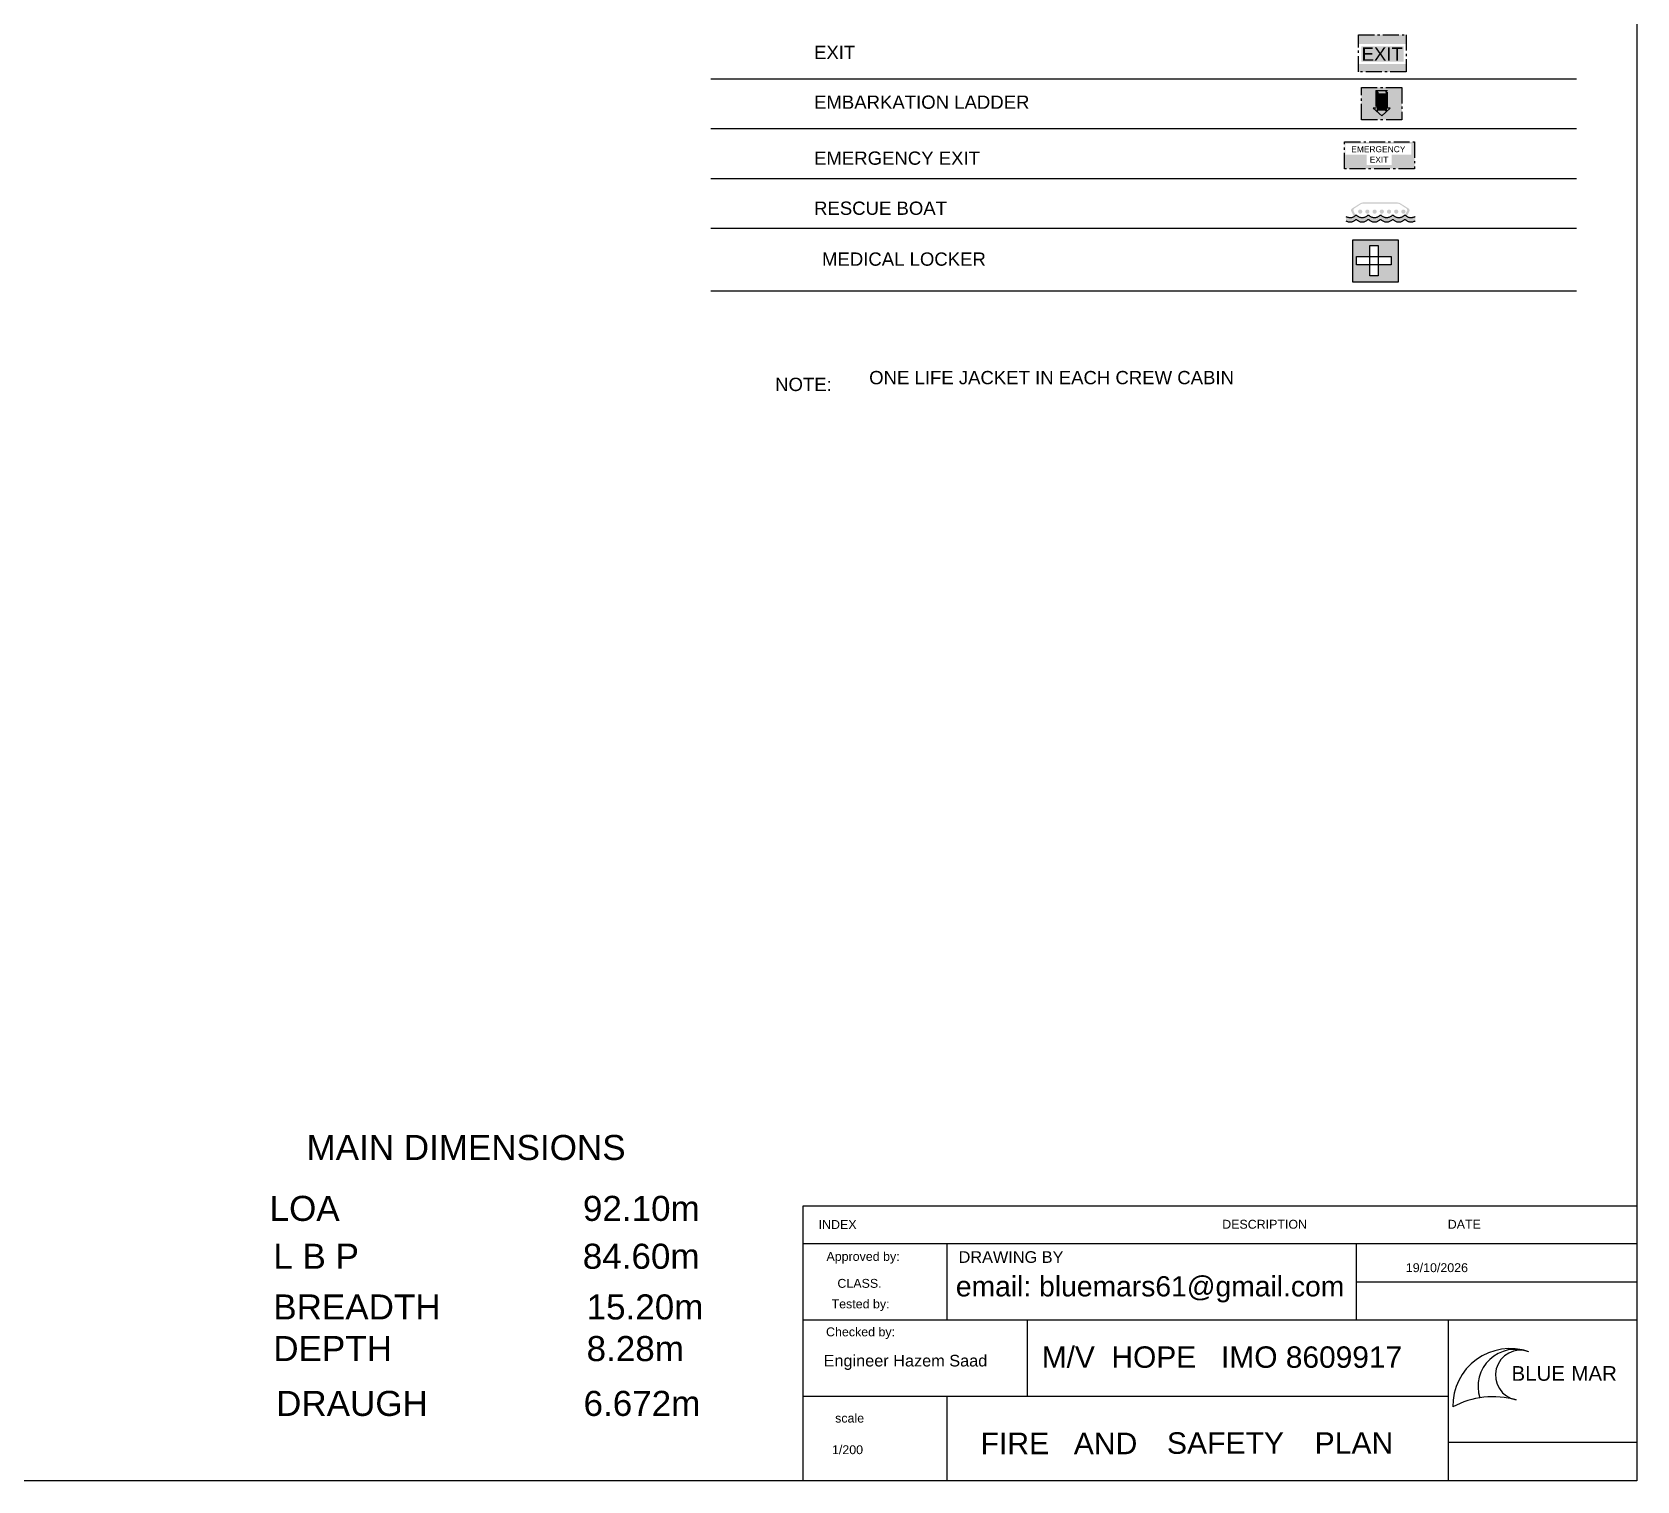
# Model space of a CAD drawing. Header units: metres. Extents: x -19 to 299, y -136 to 153.
# Drawn here: x 221 to 291.8, y -55.2 to 8.7 of the extents above; entities that cross this region are included whole.
import ezdxf

# ---------------------------------------------------------------- set-up
doc = ezdxf.new("R2010")
doc.units = ezdxf.units.M
doc.header["$LTSCALE"] = 0.2
doc.linetypes.add('CENTER', pattern=[5.08, 3.175, -0.635, 0.635, -0.635])
doc.linetypes.add('DASHDOT', pattern=[3.556, 2.54, -0.508, 0, -0.508])
for name, color, linetype in [('axe', 141, 'CENTER'), ('BLOCKS', 7, 'Continuous'), ('BORDER', 109, 'Continuous'), ('dotted', 140, 'DASHDOT'), ('FIRE LINE', 1, 'Continuous'), ('HATCH', 1, 'Continuous'), ('INER2', 151, 'Continuous'), ('out line', 230, 'Continuous'), ('VENT', 210, 'Continuous')]:
    doc.layers.add(name, color=color, linetype=linetype)
doc.styles.add('ARIAL', font='arial.ttf')

# ---------------------------------------------------------------- blocks, each defined once
blk = doc.blocks.new('BLUE MAR SHEET 1-200')
at = {"layer": 'BORDER'}
for points in [[(151.846, 10.454), (115.103, 10.454)], [(151.846, 8.772), (139.462, 8.772)]]:
    blk.add_lwpolyline(points, dxfattribs=at)
at = {"layer": 'INER2'}
for points in [[(151.846, 0.004), (-0.003, 0.004), (-0.003, 207.698), (151.846, 207.698), (151.846, 0.004)], [(147.075, 5.703), (146.783, 5.784), (146.483, 5.829), (146.181, 5.838), (145.879, 5.81), (145.583, 5.747), (145.296, 5.649), (145.023, 5.518), (144.768, 5.355), (144.534, 5.163), (144.325, 4.944), (144.143, 4.701), (143.992, 4.439), (143.873, 4.161), (143.788, 3.87), (143.738, 3.571), (143.724, 3.269)], [(147.075, 5.703), (146.854, 5.769), (146.627, 5.804), (146.396, 5.806), (146.168, 5.777), (145.946, 5.716), (145.735, 5.624), (145.538, 5.505), (145.36, 5.359), (145.204, 5.189), (145.073, 5), (144.97, 4.794), (144.896, 4.576), (144.853, 4.35), (144.843, 4.12), (144.864, 3.89), (144.917, 3.666)], [(147.075, 5.703), (146.854, 5.757), (146.627, 5.764), (146.403, 5.724), (146.192, 5.64), (146.004, 5.513), (145.845, 5.351), (145.722, 5.159), (145.642, 4.947), (145.608, 4.722), (145.62, 4.495), (145.678, 4.276), (145.781, 4.073), (145.922, 3.895), (146.098, 3.751), (146.299, 3.645), (146.518, 3.584)], [(146.518, 3.584), (146.343, 3.626), (146.167, 3.66), (145.989, 3.686), (145.81, 3.704), (145.63, 3.713), (145.45, 3.714), (145.271, 3.706), (145.091, 3.69), (144.913, 3.666), (144.736, 3.633), (144.561, 3.592), (144.388, 3.543), (144.218, 3.486), (144.05, 3.421), (143.885, 3.349), (143.724, 3.269)]]:
    blk.add_lwpolyline(points, dxfattribs=at)
at = {"layer": 'out line'}
for points in [[(115.082, 12.136), (151.846, 12.136), (151.846, 0.004), (115.082, 0.004), (115.082, 12.136)], [(151.846, 10.454), (115.103, 10.454)], [(121.415, 10.454), (121.415, 7.09)], [(139.462, 10.454), (139.462, 7.09)], [(151.846, 7.09), (115.103, 7.09)], [(124.956, 7.09), (124.956, 3.726)], [(143.517, 7.09), (143.517, 0.004)], [(135.99, 3.726), (115.103, 3.726)], [(143.517, 3.726), (115.103, 3.726)], [(121.415, 3.726), (121.415, 0.004)], [(151.846, 1.7), (143.517, 1.7)]]:
    blk.add_lwpolyline(points, dxfattribs=at)
at = {"layer": 'INER2', "style": 'ARIAL'}
for s, height, p in [('MAIN DIMENSIONS', 1.1055, (93.185, 14.155)), ('LOA                         92.10m', 1.1055, (91.558, 11.47)), ('L B P                       84.60m', 1.1055, (91.721, 9.359)), ('email: bluemars61@gmail.com', 0.89233, (121.816, 8.14)), ('BREADTH               15.20m', 1.1055, (91.721, 7.123)), ('DEPTH                    8.28m', 1.1055, (91.721, 5.288)), ('BLUE  ', 0.6465, (146.317, 4.42)), ('MAR', 0.6465, (148.957, 4.42)), ('DRAUGH                6.672m', 1.1055, (91.844, 2.869)), ('FIRE ', 0.9502, (122.907, 1.181)), (' AND', 0.9502, (126.648, 1.181)), (' SAFETY  ', 0.9502, (130.754, 1.198)), (' PLAN ', 0.9502, (137.268, 1.198))]:
    blk.add_text(s, height=height, dxfattribs=at).set_placement(p)
at = {"layer": 'out line', "style": 'ARIAL'}
for s, height, p in [('INDEX', 0.392, (115.766, 11.114)), ('DESCRIPTION ', 0.39195, (133.56, 11.126)), (' DATE', 0.392, (143.354, 11.126)), ('Approved by:', 0.39195, (116.112, 9.707)), ('DRAWING BY', 0.5135, (121.938, 9.62)), ('19/10/2026', 0.392, (141.658, 9.211)), ('CLASS. ', 0.392, (116.596, 8.52)), ('Tested by:', 0.392, (116.337, 7.614)), ('Checked by:', 0.39195, (116.093, 6.38)), ('M/V  HOPE   IMO 8609917', 0.94341, (125.603, 4.993)), (' Engineer Hazem Saad', 0.5135, (115.786, 5.05)), ('scale', 0.392, (116.494, 2.576)), ('1/200', 0.392, (116.355, 1.183))]:
    blk.add_text(s, height=height, dxfattribs=at).set_placement(p)
blk = doc.blocks.new('E')
at = {"layer": 'VENT'}
h = blk.add_hatch(color=3, dxfattribs=at)
h.paths.add_polyline_path([(-2246.679, -1010.437), (-2248.205, -1010.437), (-2248.205, -1011.626), (-2246.679, -1011.626)])
h.paths.add_polyline_path([(-2246.755, -1010.808), (-2246.755, -1011.3), (-2248.11, -1011.3), (-2248.11, -1010.808)])
h.paths.add_polyline_path([(-2248.21, -1011.373), (-2246.68, -1011.373), (-2246.68, -1010.736), (-2248.21, -1010.736)])
at = {"layer": 'dotted', "color": 6}
blk.add_lwpolyline([(-2248.203, -1010.436), (-2246.677, -1010.436), (-2246.677, -1011.625), (-2248.203, -1011.625)], close=True, dxfattribs=at)
at = {"layer": 'dotted', "color": 6, "style": 'ARIAL'}
blk.add_text('EXIT', height=0.4243, dxfattribs=at).set_placement((-2248.102, -1011.265))
blk = doc.blocks.new('FPR-EXIT')
at = {"layer": 'dotted', "color": 1, "xscale": 0.45989954711139, "yscale": 0.45989954711139}
blk.add_blockref('E', (1033.597, 464.973), dxfattribs=at)
blk = doc.blocks.new('LD')
at = {"layer": 'axe'}
h = blk.add_hatch(color=256, dxfattribs=at)
h.paths.add_polyline_path([(-2247.184, -1012.786), (-2247.272, -1012.786), (-2247.272, -1012.225), (-2247.646, -1012.225), (-2247.646, -1012.786), (-2247.734, -1012.786), (-2247.459, -1013.035)])
h.paths.add_polyline_path([(-2247.586, -1012.839), (-2247.586, -1012.866, -1), (-2247.616, -1012.866), (-2247.616, -1012.27, -1), (-2247.586, -1012.27), (-2247.586, -1012.33), (-2247.332, -1012.33), (-2247.332, -1012.27, -1), (-2247.302, -1012.27), (-2247.302, -1012.866, -1), (-2247.332, -1012.866), (-2247.332, -1012.839)])
at = {"layer": 'FIRE LINE'}
h = blk.add_hatch(color=255, dxfattribs=at)
h.paths.add_polyline_path([(-2247.332, -1012.809), (-2247.332, -1012.743), (-2247.586, -1012.743), (-2247.586, -1012.809)])
h.paths.add_polyline_path([(-2247.586, -1012.647), (-2247.586, -1012.713), (-2247.332, -1012.713), (-2247.332, -1012.647)])
h.paths.add_polyline_path([(-2247.586, -1012.552), (-2247.586, -1012.617), (-2247.332, -1012.617), (-2247.332, -1012.552)])
h.paths.add_polyline_path([(-2247.586, -1012.456), (-2247.586, -1012.522), (-2247.332, -1012.522), (-2247.332, -1012.456)])
h.paths.add_polyline_path([(-2247.586, -1012.36), (-2247.586, -1012.426), (-2247.332, -1012.426), (-2247.332, -1012.36)])
at = {"layer": 'HATCH'}
h = blk.add_hatch(color=80, dxfattribs=at)
h.paths.add_polyline_path([(-2247.302, -1012.27, 1), (-2247.332, -1012.27), (-2247.332, -1012.866, 1), (-2247.302, -1012.866)])
h.paths.add_polyline_path([(-2247.586, -1012.809), (-2247.586, -1012.839), (-2247.332, -1012.839), (-2247.332, -1012.809)])
h.paths.add_polyline_path([(-2247.332, -1012.743), (-2247.332, -1012.713), (-2247.586, -1012.713), (-2247.586, -1012.743)])
h.paths.add_polyline_path([(-2247.332, -1012.647), (-2247.332, -1012.617), (-2247.586, -1012.617), (-2247.586, -1012.647)])
h.paths.add_polyline_path([(-2247.332, -1012.552), (-2247.332, -1012.522), (-2247.586, -1012.522), (-2247.586, -1012.552)])
h.paths.add_polyline_path([(-2247.586, -1012.426), (-2247.586, -1012.456), (-2247.332, -1012.456), (-2247.332, -1012.426)])
h.paths.add_polyline_path([(-2247.332, -1012.36), (-2247.332, -1012.33), (-2247.586, -1012.33), (-2247.586, -1012.36)])
h.paths.add_polyline_path([(-2247.586, -1012.27, 1), (-2247.616, -1012.27), (-2247.616, -1012.866, 1), (-2247.586, -1012.866)])
at = {"layer": 'INER2'}
blk.add_hatch(color=80, dxfattribs=at).paths.add_polyline_path([(-2246.813, -1012.123), (-2248.109, -1012.123), (-2248.109, -1013.155), (-2246.813, -1013.155)])
at = {"layer": 'out line'}
h = blk.add_hatch(color=8, dxfattribs=at)
h.paths.add_polyline_path([(-2247.646, -1012.225), (-2247.646, -1012.786), (-2247.734, -1012.786), (-2247.459, -1013.035), (-2247.184, -1012.786), (-2247.272, -1012.786), (-2247.272, -1012.225)])
h.paths.add_polyline_path([(-2247.332, -1012.33), (-2247.332, -1012.27, -1), (-2247.302, -1012.27), (-2247.302, -1012.866, -1), (-2247.332, -1012.866), (-2247.332, -1012.839), (-2247.586, -1012.839), (-2247.586, -1012.866, -1), (-2247.616, -1012.866), (-2247.616, -1012.27, -1), (-2247.586, -1012.27), (-2247.586, -1012.33)])
at = {"layer": 'dotted', "color": 6}
for p, q in [((-2247.647, -1012.224), (-2247.647, -1012.785)), ((-2247.647, -1012.224), (-2247.272, -1012.224)), ((-2247.617, -1012.269), (-2247.617, -1012.865)), ((-2247.587, -1012.269), (-2247.587, -1012.865)), ((-2247.587, -1012.329), (-2247.333, -1012.329)), ((-2247.587, -1012.359), (-2247.333, -1012.359)), ((-2247.333, -1012.865), (-2247.333, -1012.269)), ((-2247.302, -1012.865), (-2247.302, -1012.269)), ((-2247.272, -1012.785), (-2247.272, -1012.224)), ((-2247.647, -1012.785), (-2247.734, -1012.785)), ((-2247.46, -1013.034), (-2247.734, -1012.785)), ((-2247.587, -1012.425), (-2247.333, -1012.425)), ((-2247.587, -1012.455), (-2247.333, -1012.455)), ((-2247.587, -1012.52), (-2247.333, -1012.52)), ((-2247.587, -1012.551), (-2247.333, -1012.551)), ((-2247.587, -1012.616), (-2247.333, -1012.616)), ((-2247.587, -1012.646), (-2247.333, -1012.646)), ((-2247.587, -1012.712), (-2247.333, -1012.712)), ((-2247.587, -1012.742), (-2247.333, -1012.742)), ((-2247.587, -1012.808), (-2247.333, -1012.808)), ((-2247.587, -1012.838), (-2247.333, -1012.838)), ((-2247.46, -1013.034), (-2247.185, -1012.785)), ((-2247.185, -1012.785), (-2247.272, -1012.785))]:
    blk.add_line(p, q, dxfattribs=at)
blk.add_lwpolyline([(-2248.108, -1012.122), (-2246.812, -1012.122), (-2246.812, -1013.154), (-2248.108, -1013.154)], close=True, dxfattribs=at)
for centre, start, end in [((-2247.602, -1012.269), 0, 180), ((-2247.317, -1012.269), 0, 180), ((-2247.602, -1012.865), 180, 0), ((-2247.317, -1012.865), 180, 0)]:
    blk.add_arc(centre, 0.015, start, end, dxfattribs=at)
blk = doc.blocks.new('FPR-EMBARKATION LADDER')
at = {"layer": 'dotted', "color": 1, "xscale": 0.45989954711139, "yscale": 0.45989954711139}
blk.add_blockref('LD', (1033.606, 465.712), dxfattribs=at)
blk = doc.blocks.new('LB')
at = {"layer": 'INER2'}
h = blk.add_hatch(color=80, dxfattribs=at)
h.paths.add_polyline_path([(-2246.39, -1016.244, -0.312588), (-2246.684, -1016.225, 0.348332), (-2246.753, -1016.225, -0.348332), (-2247.074, -1016.225, 0.348332), (-2247.143, -1016.225, -0.348332), (-2247.464, -1016.225, 0.348332), (-2247.534, -1016.225, -0.348332), (-2247.854, -1016.225, 0.348332), (-2247.924, -1016.225, -0.348332), (-2248.244, -1016.225, 0.348332), (-2248.314, -1016.225, -0.312588), (-2248.607, -1016.244), (-2248.607, -1016.383, 0.312588), (-2248.314, -1016.365, -0.348332), (-2248.244, -1016.365, 0.348332), (-2247.924, -1016.365, -0.348332), (-2247.854, -1016.365, 0.348332), (-2247.534, -1016.365, -0.348332), (-2247.464, -1016.365, 0.348332), (-2247.143, -1016.365, -0.348332), (-2247.074, -1016.365, 0.348332), (-2246.753, -1016.365, -0.348332), (-2246.684, -1016.365, 0.312588), (-2246.39, -1016.383)])
h.paths.add_polyline_path([(-2246.955, -1015.798), (-2248.059, -1015.798, 0.142703), (-2248.147, -1015.824), (-2248.41, -1015.991, 0.384311), (-2248.434, -1016.08), (-2248.35, -1016.249, 0.042417), (-2248.314, -1016.225, -0.114997), (-2248.291, -1016.214), (-2248.36, -1016.076, -0.384311), (-2248.335, -1015.987), (-2248.128, -1015.855, -0.142703), (-2248.059, -1015.835), (-2246.955, -1015.835, -0.142703), (-2246.886, -1015.855), (-2246.679, -1015.987, -0.384311), (-2246.654, -1016.076), (-2246.722, -1016.213, -0.185636), (-2246.684, -1016.225, 0.028602), (-2246.66, -1016.242), (-2246.579, -1016.08, 0.384311), (-2246.604, -1015.991), (-2246.866, -1015.824, 0.142703)])
h = blk.add_hatch(color=80, dxfattribs=at)
h.paths.add_polyline_path([(-2248.216, -1016.09, 1), (-2248.082, -1016.09, 1)])
h.paths.add_polyline_path([(-2247.986, -1016.09, 1), (-2247.852, -1016.09, 1)])
h.paths.add_polyline_path([(-2247.755, -1016.09, 1), (-2247.622, -1016.09, 1)])
h.paths.add_polyline_path([(-2247.525, -1016.09, 1), (-2247.392, -1016.09, 1)])
h.paths.add_polyline_path([(-2247.295, -1016.09, 1), (-2247.162, -1016.09, 1)])
h.paths.add_polyline_path([(-2246.932, -1016.09, 1), (-2247.065, -1016.09, 1)])
h.paths.add_polyline_path([(-2246.701, -1016.09, 1), (-2246.835, -1016.09, 1)])
at = {"layer": 'dotted', "color": 6}
for centre, radius, start, end in [((-2248.474, -1016.022), 0.258, 238.9754, 308.4098), ((-2248.474, -1016.162), 0.258, 238.9754, 308.4098), ((-2248.279, -1016.268), 0.0558, 51.5902, 128.4098), ((-2248.279, -1016.408), 0.0558, 51.5902, 128.4098), ((-2248.084, -1016.022), 0.258, 231.5902, 308.4098), ((-2248.084, -1016.162), 0.258, 231.5902, 308.4098), ((-2247.889, -1016.268), 0.0558, 51.5902, 128.4098), ((-2247.889, -1016.408), 0.0558, 51.5902, 128.4098), ((-2247.694, -1016.022), 0.258, 231.5902, 308.4098), ((-2247.694, -1016.162), 0.258, 231.5902, 308.4098), ((-2247.499, -1016.268), 0.0558, 51.5902, 128.4098), ((-2247.499, -1016.408), 0.0558, 51.5902, 128.4098), ((-2247.304, -1016.022), 0.258, 231.5902, 308.4098), ((-2247.304, -1016.162), 0.258, 231.5902, 308.4098), ((-2247.109, -1016.268), 0.0558, 51.5902, 128.4098), ((-2247.109, -1016.408), 0.0558, 51.5902, 128.4098), ((-2246.914, -1016.022), 0.258, 231.5902, 308.4098), ((-2246.914, -1016.162), 0.258, 231.5902, 308.4098), ((-2246.719, -1016.268), 0.0558, 51.5902, 128.4098), ((-2246.719, -1016.408), 0.0558, 51.5902, 128.4098), ((-2246.524, -1016.022), 0.258, 231.5902, 301.0246), ((-2246.524, -1016.162), 0.258, 231.5902, 301.0246)]:
    blk.add_arc(centre, radius, start, end, dxfattribs=at)
blk = doc.blocks.new('FPR-RESCUE BOAT')
at = {"layer": 'dotted', "color": 1, "xscale": 0.45989954711139, "yscale": 0.45989954711139}
blk.add_blockref('LB', (1033.624, 467.308), dxfattribs=at)
blk = doc.blocks.new('EE')
at = {"layer": 'INER2'}
h = blk.add_hatch(color=80, dxfattribs=at)
h.paths.add_polyline_path([(-2246.411, -1014.721), (-2246.411, -1013.865), (-2248.645, -1013.865), (-2248.645, -1014.721)])
h.paths.add_polyline_path([(-2247.944, -1014.597), (-2247.146, -1014.597), (-2247.146, -1014.265), (-2247.944, -1014.265)])
h.paths.add_polyline_path([(-2248.621, -1014.266), (-2246.514, -1014.266), (-2246.514, -1013.923), (-2248.621, -1013.923)])
at = {"layer": 'dotted', "color": 6}
blk.add_lwpolyline([(-2246.412, -1014.721), (-2248.645, -1014.721), (-2248.645, -1013.865), (-2246.412, -1013.865)], close=True, dxfattribs=at)
at = {"layer": 'dotted', "color": 6, "style": 'ARIAL'}
for s, p in [('EMERGENCY', (-2248.433, -1014.191)), ('EXIT', (-2247.843, -1014.527))]:
    blk.add_text(s, height=0.1922, dxfattribs=at).set_placement(p)
blk = doc.blocks.new('FPR-EMERGENCY EXIT')
at = {"layer": 'dotted', "color": 1, "xscale": 0.45989954711139, "yscale": 0.45989954711139}
blk.add_blockref('EE', (1033.637, 466.473), dxfattribs=at)
blk = doc.blocks.new('HOS')
at = {"layer": 'VENT'}
h = blk.add_hatch(color=3, dxfattribs=at)
h.paths.add_polyline_path([(5227.572, -4132.83), (5227.572, -4131.473), (5226.126, -4131.473), (5226.126, -4132.83)])
h.paths.add_polyline_path([(5226.665, -4132.618), (5226.665, -4132.268), (5226.246, -4132.268), (5226.246, -4132.01), (5226.665, -4132.01), (5226.665, -4131.659), (5226.936, -4131.659), (5226.936, -4132.01), (5227.353, -4132.01), (5227.353, -4132.268), (5226.936, -4132.268), (5226.936, -4132.618)])
at = {"layer": 'VENT', "color": 6}
for points in [[(5226.126, -4131.473), (5227.572, -4131.473), (5227.572, -4132.83), (5226.126, -4132.83)], [(5226.246, -4132.01), (5227.353, -4132.01), (5227.353, -4132.268), (5226.246, -4132.268)], [(5226.665, -4131.659), (5226.936, -4131.659), (5226.936, -4132.618), (5226.665, -4132.618)]]:
    blk.add_lwpolyline(points, close=True, dxfattribs=at)
blk = doc.blocks.new('FPR-MEDICAL LOCKER')
at = {"layer": 'VENT', "color": 3, "xscale": 0.45989954711139, "yscale": 0.45989954711139}
blk.add_blockref('HOS', (-2403.826, 1900.375), dxfattribs=at)
blk = doc.blocks.new('_LEGRAW2')
at = {"layer": 'dotted', "color": 6, "linetype": 'Continuous'}
for p, q in [((12.444, -23.293), (-0.278, -23.293)), ((12.444, -24.025), (-0.278, -24.025)), ((12.444, -24.757), (-0.278, -24.757)), ((12.444, -25.489), (-0.278, -25.489)), ((12.444, -26.409), (-0.278, -26.409))]:
    blk.add_line(p, q, dxfattribs=at)
at = {"layer": 'BLOCKS'}
for name, p in [('FPR-EXIT', (9.59, -22.913)), ('FPR-EMBARKATION LADDER', (9.581, -23.652)), ('FPR-EMERGENCY EXIT', (9.55, -24.413)), ('FPR-RESCUE BOAT', (9.564, -25.248)), ('FPR-MEDICAL LOCKER', (9.49, -25.967))]:
    blk.add_blockref(name, p, dxfattribs=at)
at = {"layer": 'dotted', "color": 8, "style": 'ARIAL'}
for s, height, p in [('EXIT', 0.1951, (1.238, -22.996)), ('EMBARKATION LADDER', 0.19515, (1.238, -23.728)), ('EMERGENCY EXIT', 0.19515, (1.238, -24.551)), ('RESCUE BOAT ', 0.19515, (1.238, -25.287)), ('MEDICAL LOCKER', 0.19515, (1.355, -26.035)), ('ONE LIFE JACKET IN EACH CREW CABIN', 0.19515, (2.048, -27.777)), ('NOTE: ', 0.1951, (0.666, -27.877))]:
    blk.add_text(s, height=height, dxfattribs=at).set_placement(p)
blk = doc.blocks.new('FIRE PLAN LEGEND 2')
at = {"xscale": 3, "yscale": 3}
blk.add_blockref('_LEGRAW2', (0, 0), dxfattribs=at)

msp = doc.modelspace()

# ---------------------------------------------------------------- block references
at = {"layer": 'BLOCKS'}
msp.add_blockref('FIRE PLAN LEGEND 2', (251.754751, 76.522775), dxfattribs=at)
at = {"layer": 'BORDER'}
msp.add_blockref('BLUE MAR SHEET 1-200', (139.904751, -55.177225), dxfattribs=at)

doc.saveas('drawing.dxf')
